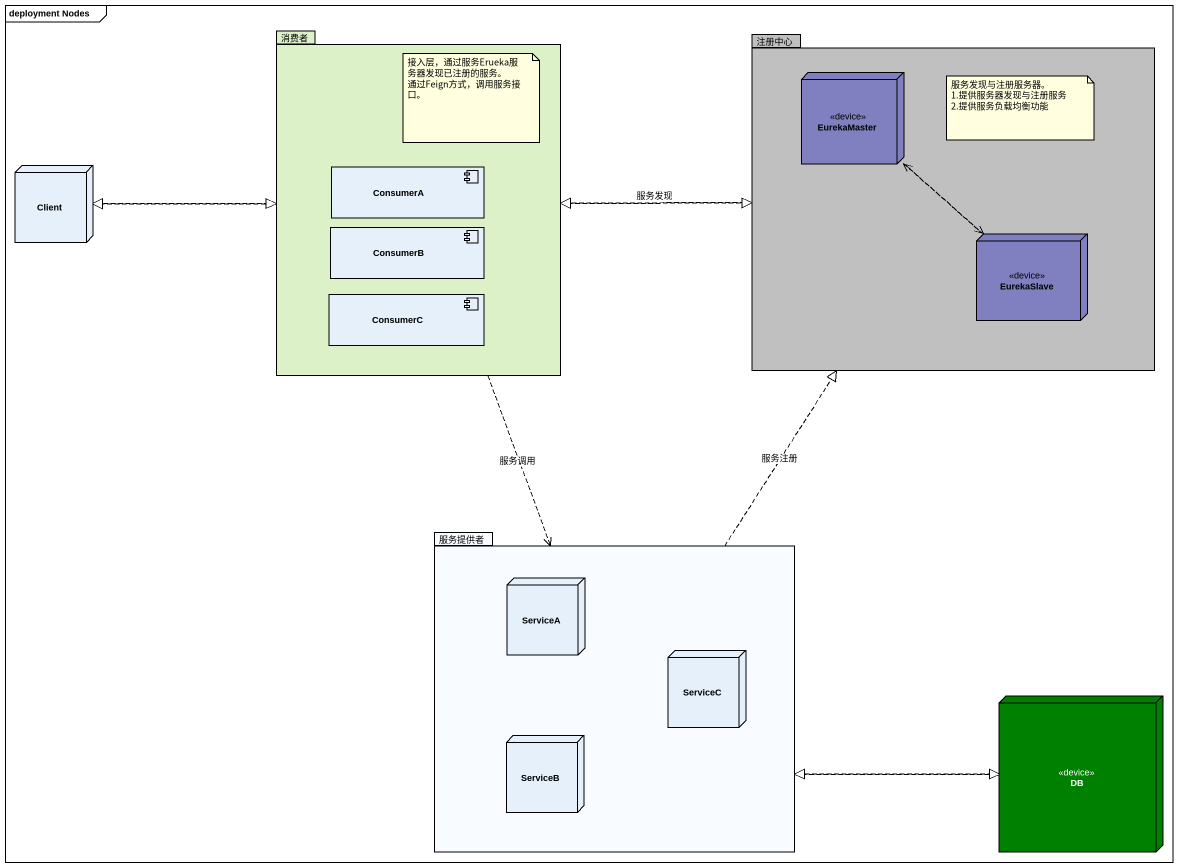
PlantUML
@startuml
mainframe deployment Nodes
package 消费者 #DDF1C9 {
  component ConsumerA
  component ConsumerB
  component ConsumerC
}
package 注册中心 #C0C0C0 {
  node EurekaMaster <<device>> #8080C0
  node EurekaSlave <<device>> #8080C0
}
node Client
package 服务提供者 {
  node ServiceA
  node ServiceC
  node ServiceB
}
node DB <<device>> #008000
消费者 .right.|> 注册中心 : 服务发现
消费者 .left.|> Client
消费者 ..> 服务提供者 : 服务调用
注册中心 .left.|> 消费者
EurekaMaster ..> EurekaSlave
Client .right.|> 消费者
EurekaSlave .up.> EurekaMaster
服务提供者 .up.|> 注册中心 : 服务注册
服务提供者 .right.|> DB
DB .left.|> 服务提供者
note as N1
  接入层，通过服务Erueka服务器发现已注册的服务。
  通过Feign方式，调用服务接口。
end note
note as N2
  服务发现与注册服务器。
  1.提供服务器发现与注册服务
  2.提供服务负载均衡功能
end note
@enduml
